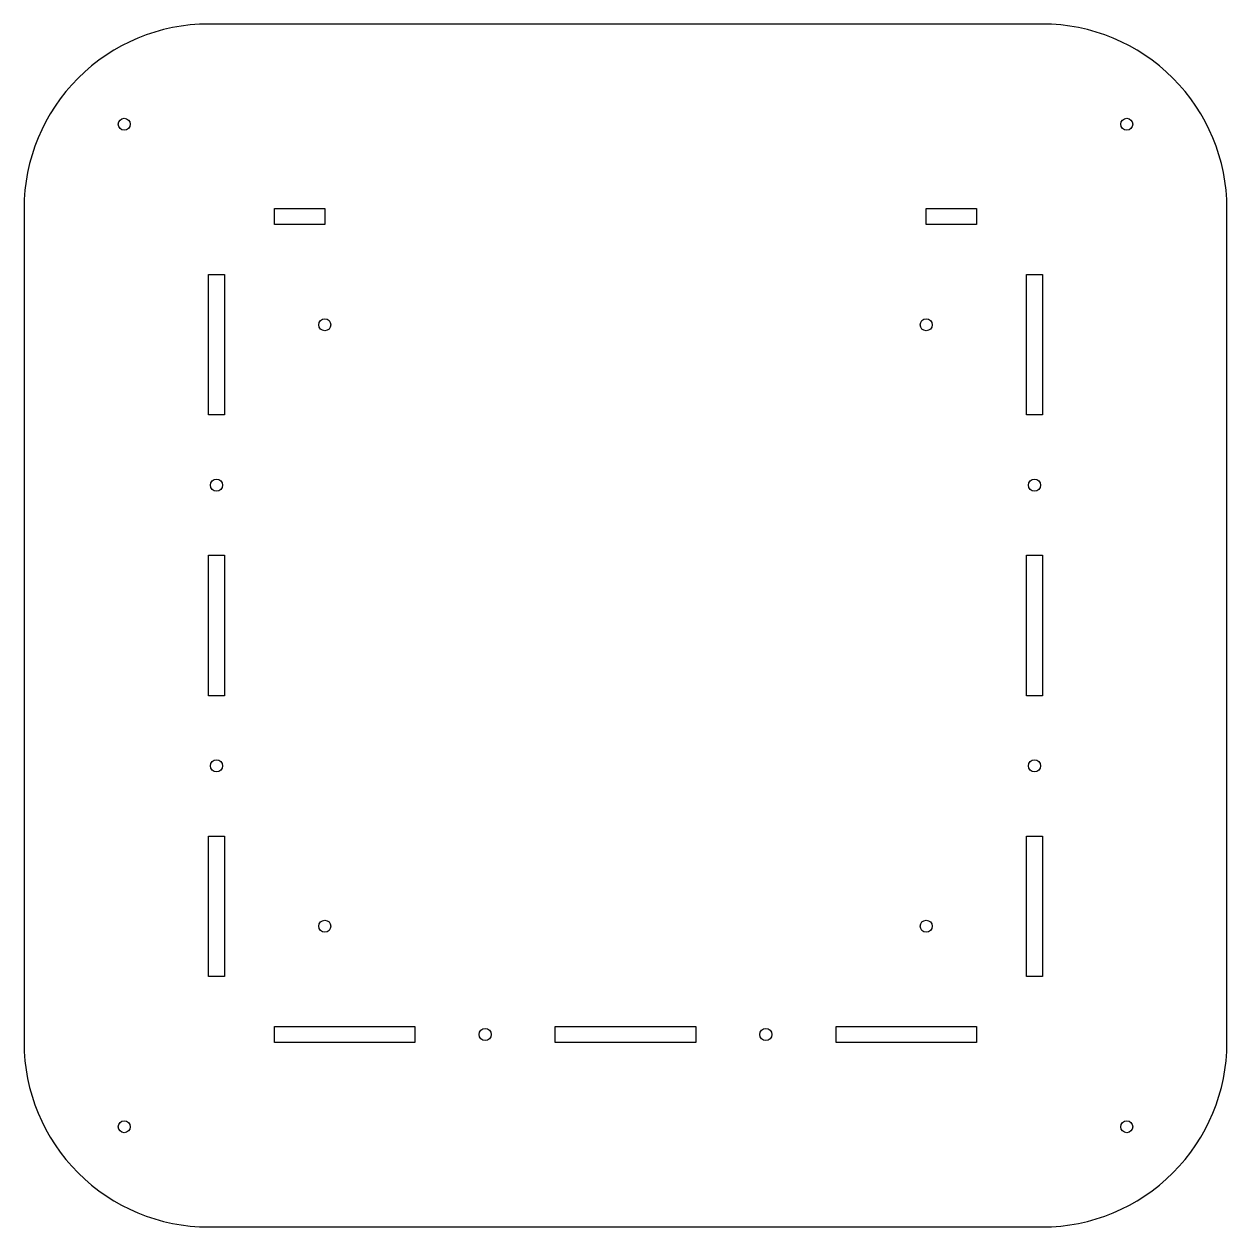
# Model space of a CAD drawing. Header units: millimetres. Extents: x -150 to 150, y -150 to 150.
import ezdxf

# ---------------------------------------------------------------- set-up
doc = ezdxf.new("R2010")
doc.units = ezdxf.units.MM

msp = doc.modelspace()

# ---------------------------------------------------------------- linework, layer by layer
msp.add_lwpolyline([(104, 150), (-104, 150, 0.414214), (-150, 104), (-150, -104, 0.414214), (-104, -150), (104, -150, 0.414214), (150, -104), (150, 104, 0.414214)], format="xyb", close=True)
for points in [[(-87.5, 100), (-87.5, 104), (-75, 104), (-75, 100)], [(87.5, 100), (75, 100), (75, 104), (87.5, 104)], [(-100, 52.5), (-104, 52.5), (-104, 87.5), (-100, 87.5)], [(100, 52.5), (100, 87.5), (104, 87.5), (104, 52.5)], [(-100, -17.5), (-104, -17.5), (-104, 17.5), (-100, 17.5)], [(100, 17.5), (104, 17.5), (104, -17.5), (100, -17.5)], [(-100, -52.5), (-100, -87.5), (-104, -87.5), (-104, -52.5)], [(100, -52.5), (104, -52.5), (104, -87.5), (100, -87.5)], [(-52.5, -100), (-52.5, -104), (-87.5, -104), (-87.5, -100)], [(17.5, -100), (17.5, -104), (-17.5, -104), (-17.5, -100)], [(52.5, -100), (87.5, -100), (87.5, -104), (52.5, -104)]]:
    msp.add_lwpolyline(points, close=True)
for centre in [(-125, 125), (125, 125), (-75, 75), (75, 75), (-102, 35), (102, 35), (-102, -35), (102, -35), (-75, -75), (75, -75), (-35, -102), (35, -102), (-125, -125), (125, -125)]:
    msp.add_circle(centre, 1.5)

doc.saveas('drawing.dxf')
